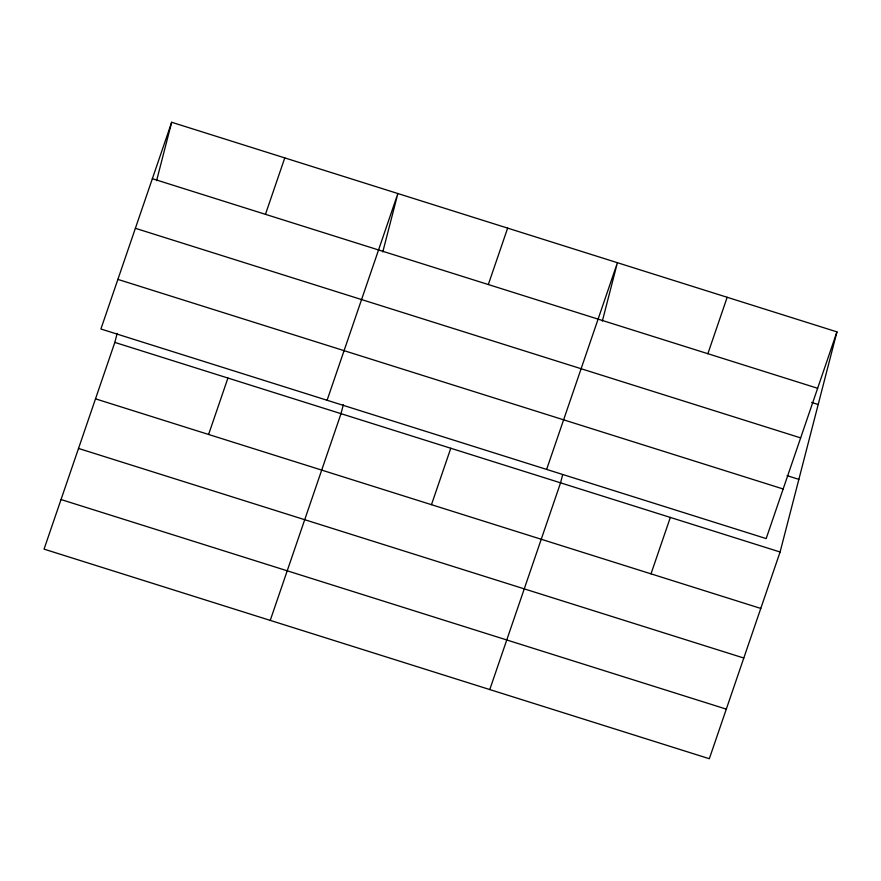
<?xml version="1.0" encoding="UTF-8"?>
<svg xmlns="http://www.w3.org/2000/svg" width="881" height="881" viewBox="0 0 881 881"><rect width="100%" height="100%" fill="white"/><g stroke="black" fill="none" stroke-linecap="round" stroke-linejoin="round"><path stroke-width="1.32" d="M836.95 331.873L766.173 538.588L100.908 328.998L171.674 122.272L836.95 331.873L780.092 552.002L709.326 758.728L44.05 549.127L114.827 342.412L117.173 333.337M156.598 180.649L171.674 122.272M343.359 404.599L341.013 413.674L270.247 620.389M382.795 251.911L397.871 193.534L327.093 400.26M562.563 475.057L560.558 482.843L489.781 689.559M602.34 321.08L617.416 262.703L546.638 469.419M265.456 214.336L284.772 157.908M208.599 434.465L227.926 378.048M488.327 284.541L507.643 228.124M431.47 504.681L450.786 448.253M707.861 353.71L727.177 297.282M651.004 573.85L670.331 517.422M152.358 178.7L817.634 388.29M811.654 402.452L818.185 404.511M135.377 228.3L800.653 437.89M787.096 475.652L798.858 479.363M117.889 279.398L783.154 488.988M114.827 342.412L780.092 552.002M95.511 398.84L760.777 608.43M78.53 448.44L743.795 658.03M61.031 499.538L726.296 709.128"/></g></svg>
